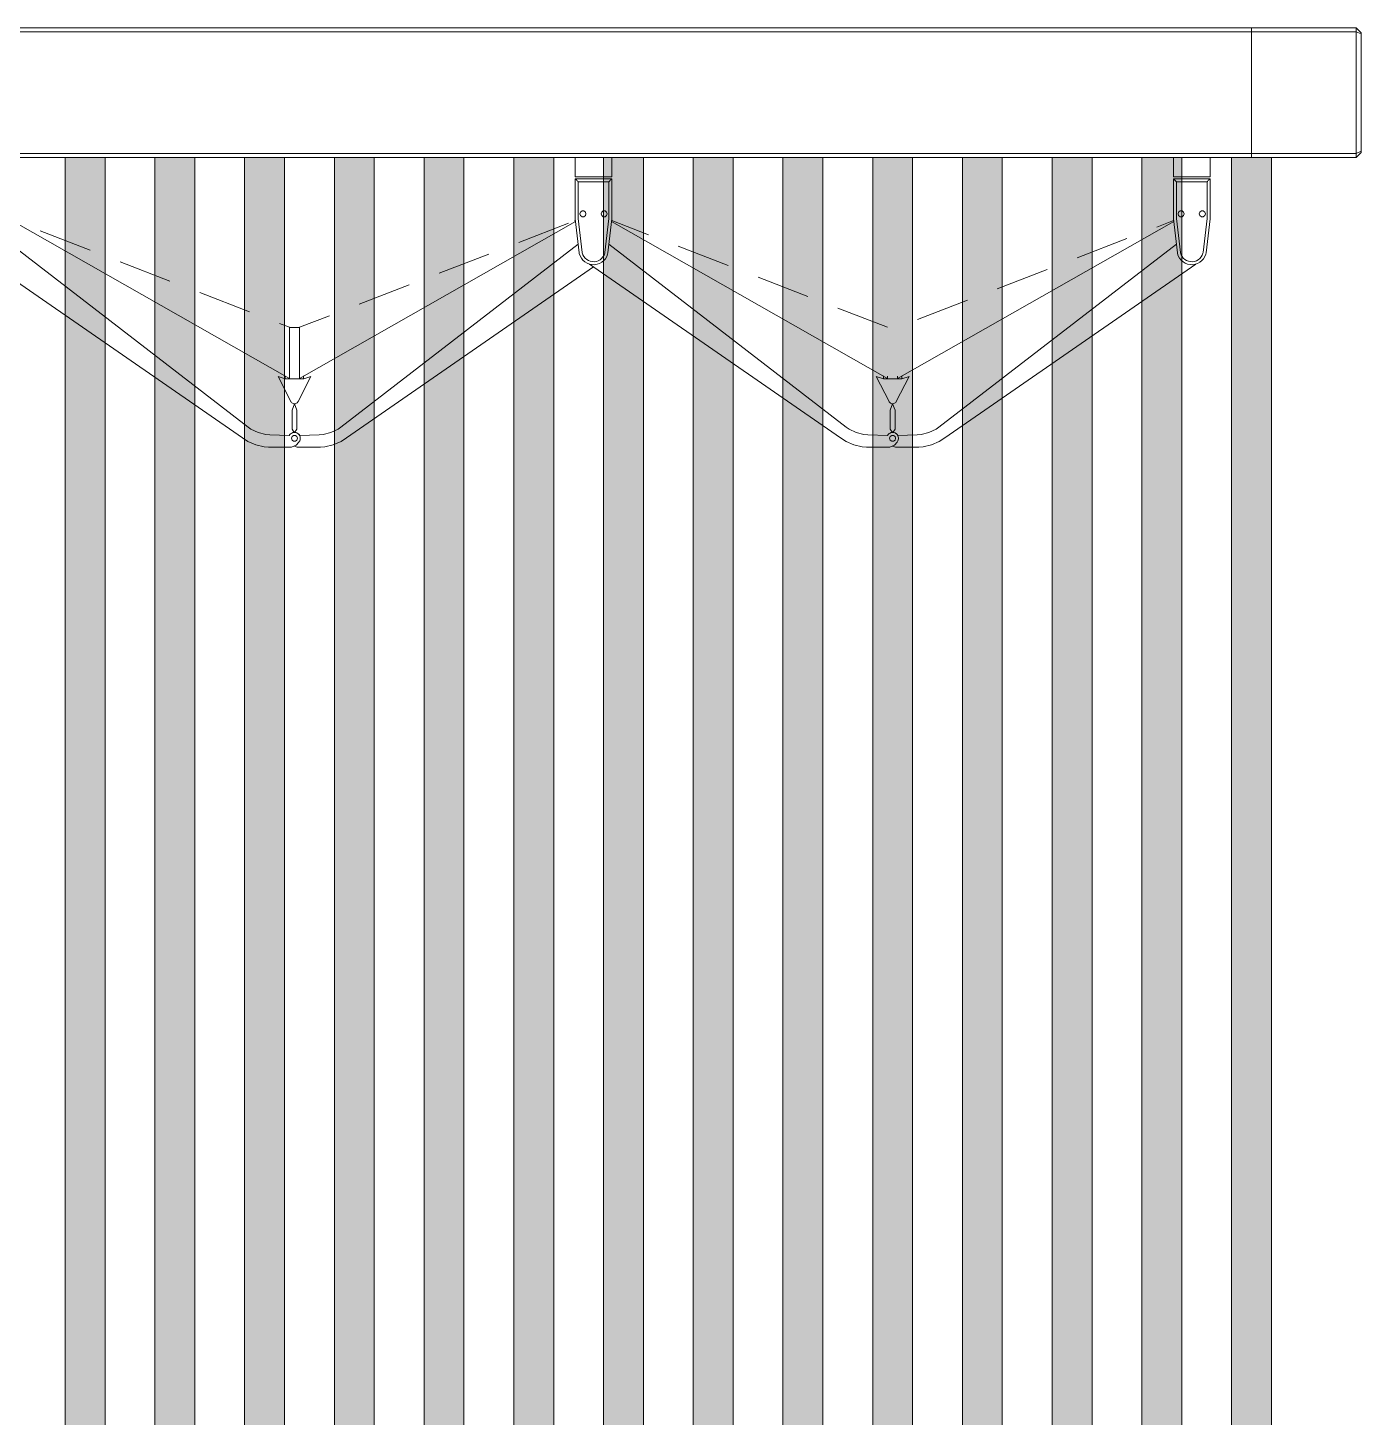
# Model space of a CAD drawing. Header units: millimetres. Extents: x 475616349 to 476941521, y 4620115302 to 4621446928.
# Drawn here: x 476701180 to 476702518, y 4620571152 to 4620572546 of the extents above; entities that cross this region are included whole.
import ezdxf

# ---------------------------------------------------------------- set-up
doc = ezdxf.new("R2010")
doc.units = ezdxf.units.MM
doc.header["$MEASUREMENT"] = 0
for name, color, linetype, lineweight in [('New_2D Drafting - General_Pen_No__30_Pen_No__9_Pen_No__9_Pen_No__255', 255, 'Continuous', 0), ('New_2D Drafting - General_Pen_No__30_Pen_No__9_Pen_No__9_Pen_No__7', 7, 'Continuous', 0), ('New_Interior - Furniture _Pen_No__7', 7, 'Continuous', 0)]:
    doc.layers.add(name, color=color, linetype=linetype, lineweight=lineweight)

msp = doc.modelspace()

# ---------------------------------------------------------------- hatches: boundary and pattern name
at = {"layer": 'New_2D Drafting - General_Pen_No__30_Pen_No__9_Pen_No__9_Pen_No__255', "linetype": 'Continuous', "lineweight": 0}
for points in [[(476701257.903, 4620572416.421), (476701257.903, 4620569769.521), (476701217.903, 4620569769.521), (476701217.903, 4620572416.421)], [(476701347.903, 4620572416.421), (476701347.903, 4620569769.521), (476701307.903, 4620569769.521), (476701307.903, 4620572416.421)], [(476701437.903, 4620572416.421), (476701437.903, 4620569769.521), (476701397.903, 4620569769.521), (476701397.903, 4620572416.421)], [(476701527.903, 4620572416.421), (476701527.903, 4620569769.521), (476701487.903, 4620569769.521), (476701487.903, 4620572416.421)], [(476701617.903, 4620572416.421), (476701617.903, 4620569769.521), (476701577.903, 4620569769.521), (476701577.903, 4620572416.421)], [(476701707.903, 4620572416.421), (476701707.903, 4620569769.521), (476701667.903, 4620569769.521), (476701667.903, 4620572416.421)], [(476701797.903, 4620572416.421), (476701797.903, 4620569769.521), (476701757.903, 4620569769.521), (476701757.903, 4620572416.421)], [(476701887.903, 4620572416.421), (476701887.903, 4620569769.521), (476701847.903, 4620569769.521), (476701847.903, 4620572416.421)], [(476701977.903, 4620572416.421), (476701977.903, 4620569769.521), (476701937.903, 4620569769.521), (476701937.903, 4620572416.421)], [(476702067.903, 4620572416.421), (476702067.903, 4620569769.521), (476702027.903, 4620569769.521), (476702027.903, 4620572416.421)], [(476702157.903, 4620572416.421), (476702157.903, 4620569769.521), (476702117.903, 4620569769.521), (476702117.903, 4620572416.421)], [(476702247.903, 4620572416.421), (476702247.903, 4620569769.521), (476702207.903, 4620569769.521), (476702207.903, 4620572416.421)], [(476702337.903, 4620572416.421), (476702337.903, 4620569769.521), (476702297.903, 4620569769.521), (476702297.903, 4620572416.421)], [(476702427.903, 4620572416.421), (476702427.903, 4620569769.521), (476702387.903, 4620569769.521), (476702387.903, 4620572416.421)]]:
    msp.add_hatch(color=255, dxfattribs=at).paths.add_polyline_path(points)

# ---------------------------------------------------------------- linework, layer by layer
at = {"layer": 'New_2D Drafting - General_Pen_No__30_Pen_No__9_Pen_No__9_Pen_No__7', "color": 7, "linetype": 'Continuous', "lineweight": 0, "flags": 128}
for points in [[(476701257.903, 4620572416.421), (476701257.903, 4620569769.521), (476701217.903, 4620569769.521), (476701217.903, 4620572416.421)], [(476701347.903, 4620572416.421), (476701347.903, 4620569769.521), (476701307.903, 4620569769.521), (476701307.903, 4620572416.421)], [(476701437.903, 4620572416.421), (476701437.903, 4620569769.521), (476701397.903, 4620569769.521), (476701397.903, 4620572416.421)], [(476701527.903, 4620572416.421), (476701527.903, 4620569769.521), (476701487.903, 4620569769.521), (476701487.903, 4620572416.421)], [(476701617.903, 4620572416.421), (476701617.903, 4620569769.521), (476701577.903, 4620569769.521), (476701577.903, 4620572416.421)], [(476701707.903, 4620572416.421), (476701707.903, 4620569769.521), (476701667.903, 4620569769.521), (476701667.903, 4620572416.421)], [(476701797.903, 4620572416.421), (476701797.903, 4620569769.521), (476701757.903, 4620569769.521), (476701757.903, 4620572416.421)], [(476701887.903, 4620572416.421), (476701887.903, 4620569769.521), (476701847.903, 4620569769.521), (476701847.903, 4620572416.421)], [(476701977.903, 4620572416.421), (476701977.903, 4620569769.521), (476701937.903, 4620569769.521), (476701937.903, 4620572416.421)], [(476702067.903, 4620572416.421), (476702067.903, 4620569769.521), (476702027.903, 4620569769.521), (476702027.903, 4620572416.421)], [(476702157.903, 4620572416.421), (476702157.903, 4620569769.521), (476702117.903, 4620569769.521), (476702117.903, 4620572416.421)], [(476702247.903, 4620572416.421), (476702247.903, 4620569769.521), (476702207.903, 4620569769.521), (476702207.903, 4620572416.421)], [(476702337.903, 4620572416.421), (476702337.903, 4620569769.521), (476702297.903, 4620569769.521), (476702297.903, 4620572416.421)], [(476702427.903, 4620572416.421), (476702427.903, 4620569769.521), (476702387.903, 4620569769.521), (476702387.903, 4620572416.421)]]:
    msp.add_lwpolyline(points, close=True, dxfattribs=at)
at = {"layer": 'New_Interior - Furniture _Pen_No__7', "color": 7, "linetype": 'Continuous', "lineweight": 0}
for p, q in [((476699887.903, 4620572546.421), (476702407.903, 4620572546.421)), ((476699887.903, 4620572542.421), (476702407.903, 4620572542.421)), ((476702407.903, 4620572546.421), (476702407.903, 4620572542.421)), ((476702512.903, 4620572546.421), (476702407.903, 4620572546.421)), ((476702407.903, 4620572542.421), (476702407.903, 4620572420.421)), ((476702407.903, 4620572542.421), (476702512.903, 4620572542.421)), ((476702512.903, 4620572542.421), (476702512.903, 4620572546.421)), ((476702512.903, 4620572546.421), (476702517.903, 4620572541.421)), ((476702512.903, 4620572420.421), (476702512.903, 4620572542.421)), ((476702512.903, 4620572542.421), (476702517.903, 4620572540.35)), ((476702517.903, 4620572540.35), (476702517.903, 4620572541.421)), ((476702517.903, 4620572422.492), (476702517.903, 4620572540.35)), ((476699887.903, 4620572420.421), (476702407.903, 4620572420.421)), ((476699887.903, 4620572416.421), (476702407.903, 4620572416.421)), ((476701729.504, 4620572396.937), (476701729.504, 4620572416.421)), ((476701766.303, 4620572416.421), (476701766.303, 4620572396.937)), ((476702329.504, 4620572396.937), (476702329.504, 4620572416.421)), ((476702366.303, 4620572416.421), (476702366.303, 4620572396.937)), ((476702407.903, 4620572420.421), (476702407.903, 4620572416.421)), ((476702407.903, 4620572420.421), (476702512.903, 4620572420.421)), ((476702407.903, 4620572416.421), (476702512.903, 4620572416.421)), ((476702512.903, 4620572420.421), (476702517.903, 4620572422.492)), ((476702512.903, 4620572416.421), (476702517.903, 4620572421.421)), ((476702512.903, 4620572416.421), (476702512.903, 4620572420.421)), ((476702517.903, 4620572421.421), (476702517.903, 4620572422.492)), ((476701766.303, 4620572396.937), (476701729.504, 4620572396.937)), ((476701766.303, 4620572394.987), (476701729.504, 4620572394.987)), ((476701729.504, 4620572394.987), (476701729.504, 4620572354.777)), ((476701729.606, 4620572394.885), (476701729.515, 4620572394.976)), ((476701729.785, 4620572394.706), (476701729.606, 4620572394.885)), ((476701730.046, 4620572394.445), (476701729.785, 4620572394.706)), ((476701730.382, 4620572394.109), (476701730.046, 4620572394.445)), ((476701730.783, 4620572393.708), (476701730.382, 4620572394.109)), ((476701731.236, 4620572393.255), (476701730.783, 4620572393.708)), ((476701731.727, 4620572392.764), (476701731.236, 4620572393.255)), ((476701732.242, 4620572392.249), (476701731.727, 4620572392.764)), ((476701732.504, 4620572391.987), (476701732.242, 4620572392.249)), ((476701763.302, 4620572391.987), (476701732.504, 4620572391.987)), ((476701732.504, 4620572391.987), (476701732.504, 4620572354.952)), ((476701763.564, 4620572392.249), (476701763.302, 4620572391.987)), ((476701763.302, 4620572354.952), (476701763.302, 4620572391.987)), ((476701763.564, 4620572392.249), (476701764.079, 4620572392.764)), ((476701764.079, 4620572392.764), (476701764.57, 4620572393.255)), ((476701765.023, 4620572393.708), (476701764.57, 4620572393.255)), ((476701765.023, 4620572393.708), (476701765.424, 4620572394.109)), ((476701765.424, 4620572394.109), (476701765.76, 4620572394.445)), ((476701766.021, 4620572394.706), (476701765.76, 4620572394.445)), ((476701766.021, 4620572394.706), (476701766.2, 4620572394.885)), ((476701766.2, 4620572394.885), (476701766.291, 4620572394.976)), ((476701766.303, 4620572354.777), (476701766.303, 4620572394.987)), ((476702366.303, 4620572396.937), (476702329.504, 4620572396.937)), ((476702366.303, 4620572394.987), (476702329.504, 4620572394.987)), ((476702329.504, 4620572394.987), (476702329.504, 4620572354.777)), ((476702329.606, 4620572394.885), (476702329.515, 4620572394.976)), ((476702329.785, 4620572394.706), (476702329.606, 4620572394.885)), ((476702330.046, 4620572394.445), (476702329.785, 4620572394.706)), ((476702330.382, 4620572394.109), (476702330.046, 4620572394.445)), ((476702330.783, 4620572393.708), (476702330.382, 4620572394.109)), ((476702331.236, 4620572393.255), (476702330.783, 4620572393.708)), ((476702331.727, 4620572392.764), (476702331.236, 4620572393.255)), ((476702332.242, 4620572392.249), (476702331.727, 4620572392.764)), ((476702332.504, 4620572391.987), (476702332.242, 4620572392.249)), ((476702363.302, 4620572391.987), (476702332.504, 4620572391.987)), ((476702332.504, 4620572391.987), (476702332.504, 4620572354.952)), ((476702363.564, 4620572392.249), (476702363.302, 4620572391.987)), ((476702363.302, 4620572354.952), (476702363.302, 4620572391.987)), ((476702363.564, 4620572392.249), (476702364.079, 4620572392.764)), ((476702364.079, 4620572392.764), (476702364.57, 4620572393.255)), ((476702365.023, 4620572393.708), (476702364.57, 4620572393.255)), ((476702365.023, 4620572393.708), (476702365.424, 4620572394.109)), ((476702365.424, 4620572394.109), (476702365.76, 4620572394.445)), ((476702366.021, 4620572394.706), (476702365.76, 4620572394.445)), ((476702366.021, 4620572394.706), (476702366.2, 4620572394.885)), ((476702366.2, 4620572394.885), (476702366.291, 4620572394.976)), ((476702366.303, 4620572354.777), (476702366.303, 4620572394.987)), ((476701734.213, 4620572359.777), (476701734.792, 4620572361.558)), ((476701734.792, 4620572357.995), (476701734.213, 4620572359.777)), ((476701734.792, 4620572361.558), (476701736.308, 4620572362.66)), ((476701736.308, 4620572362.66), (476701738.182, 4620572362.66)), ((476701738.182, 4620572362.66), (476701739.697, 4620572361.558)), ((476701739.697, 4620572361.558), (476701740.276, 4620572359.777)), ((476701740.276, 4620572359.777), (476701739.697, 4620572357.995)), ((476701755.53, 4620572359.777), (476701756.109, 4620572361.558)), ((476701756.109, 4620572357.995), (476701755.53, 4620572359.777)), ((476701756.109, 4620572361.558), (476701757.624, 4620572362.66)), ((476701757.624, 4620572362.66), (476701759.498, 4620572362.66)), ((476701759.498, 4620572362.66), (476701761.014, 4620572361.558)), ((476701761.014, 4620572361.558), (476701761.593, 4620572359.777)), ((476701761.593, 4620572359.777), (476701761.014, 4620572357.995)), ((476702334.213, 4620572359.777), (476702334.792, 4620572361.558)), ((476702334.792, 4620572357.995), (476702334.213, 4620572359.777)), ((476702334.792, 4620572361.558), (476702336.308, 4620572362.66)), ((476702336.308, 4620572362.66), (476702338.182, 4620572362.66)), ((476702338.182, 4620572362.66), (476702339.697, 4620572361.558)), ((476702339.697, 4620572361.558), (476702340.276, 4620572359.777)), ((476702340.276, 4620572359.777), (476702339.697, 4620572357.995)), ((476702355.53, 4620572359.777), (476702356.109, 4620572361.558)), ((476702356.109, 4620572357.995), (476702355.53, 4620572359.777)), ((476702356.109, 4620572361.558), (476702357.624, 4620572362.66)), ((476702357.624, 4620572362.66), (476702359.498, 4620572362.66)), ((476702359.498, 4620572362.66), (476702361.014, 4620572361.558)), ((476702361.014, 4620572361.558), (476702361.593, 4620572359.777)), ((476702361.593, 4620572359.777), (476702361.014, 4620572357.995)), ((476701166.001, 4620572352.204), (476701442.903, 4620572194.658)), ((476701729.805, 4620572352.204), (476701452.903, 4620572194.658)), ((476701722.903, 4620572350.388), (476701672.903, 4620572331.039)), ((476701729.709, 4620572353.022), (476701728.935, 4620572352.722)), ((476701729.504, 4620572354.777), (476701733.513, 4620572320.589)), ((476701732.504, 4620572354.952), (476701736.489, 4620572320.971)), ((476701736.308, 4620572356.894), (476701734.792, 4620572357.995)), ((476701738.182, 4620572356.894), (476701736.308, 4620572356.894)), ((476701739.697, 4620572357.995), (476701738.182, 4620572356.894)), ((476701757.624, 4620572356.894), (476701756.109, 4620572357.995)), ((476701759.498, 4620572356.894), (476701757.624, 4620572356.894)), ((476701759.327, 4620572321.054), (476701763.302, 4620572354.952)), ((476701761.014, 4620572357.995), (476701759.498, 4620572356.894)), ((476701762.293, 4620572320.589), (476701766.303, 4620572354.777)), ((476701766.001, 4620572352.204), (476702042.903, 4620572194.658)), ((476701766.096, 4620572353.022), (476701802.903, 4620572338.778)), ((476702329.805, 4620572352.204), (476702052.903, 4620572194.658)), ((476702329.709, 4620572353.022), (476702312.903, 4620572346.518)), ((476702329.504, 4620572354.777), (476702333.513, 4620572320.589)), ((476702332.504, 4620572354.952), (476702336.489, 4620572320.971)), ((476702336.308, 4620572356.894), (476702334.792, 4620572357.995)), ((476702338.182, 4620572356.894), (476702336.308, 4620572356.894)), ((476702339.697, 4620572357.995), (476702338.182, 4620572356.894)), ((476702357.624, 4620572356.894), (476702356.109, 4620572357.995)), ((476702359.498, 4620572356.894), (476702357.624, 4620572356.894)), ((476702359.327, 4620572321.054), (476702363.302, 4620572354.952)), ((476702361.014, 4620572357.995), (476702359.498, 4620572356.894)), ((476702362.293, 4620572320.589), (476702366.303, 4620572354.777)), ((476701192.903, 4620572342.648), (476701242.903, 4620572323.299)), ((476702282.903, 4620572334.909), (476702232.903, 4620572315.56)), ((476701163.298, 4620572329.16), (476701401.425, 4620572145.685)), ((476701732.508, 4620572329.16), (476701494.381, 4620572145.685)), ((476701642.903, 4620572319.43), (476701592.903, 4620572300.081)), ((476701733.513, 4620572320.589), (476701733.61, 4620572319.893)), ((476701733.61, 4620572319.893), (476701734.44, 4620572317.464)), ((476701734.44, 4620572317.464), (476701735.679, 4620572315.217)), ((476701736.489, 4620572320.971), (476701736.542, 4620572320.591)), ((476701736.542, 4620572320.591), (476701737.194, 4620572318.683)), ((476701737.194, 4620572318.683), (476701738.18, 4620572316.895)), ((476701757.361, 4620572316.516), (476701758.416, 4620572318.263)), ((476701758.416, 4620572318.263), (476701759.152, 4620572320.167)), ((476701759.152, 4620572320.167), (476701759.327, 4620572321.054)), ((476701761.12, 4620572316.937), (476701762.045, 4620572319.33)), ((476701762.045, 4620572319.33), (476701762.293, 4620572320.589)), ((476701763.298, 4620572329.16), (476702001.425, 4620572145.685)), ((476701832.903, 4620572327.169), (476701882.903, 4620572307.82)), ((476702332.508, 4620572329.16), (476702094.381, 4620572145.685)), ((476702333.513, 4620572320.589), (476702333.61, 4620572319.893)), ((476702333.61, 4620572319.893), (476702334.44, 4620572317.464)), ((476702334.44, 4620572317.464), (476702335.679, 4620572315.217)), ((476702336.489, 4620572320.971), (476702336.542, 4620572320.591)), ((476702336.542, 4620572320.591), (476702337.194, 4620572318.683)), ((476702337.194, 4620572318.683), (476702338.18, 4620572316.895)), ((476702357.361, 4620572316.516), (476702358.416, 4620572318.263)), ((476702358.416, 4620572318.263), (476702359.152, 4620572320.167)), ((476702359.152, 4620572320.167), (476702359.327, 4620572321.054)), ((476702361.12, 4620572316.937), (476702362.045, 4620572319.33)), ((476702362.045, 4620572319.33), (476702362.293, 4620572320.589)), ((476701395.605, 4620572134.973), (476701143.86, 4620572309.27)), ((476701272.903, 4620572311.69), (476701322.903, 4620572292.341)), ((476701500.201, 4620572134.973), (476701747.903, 4620572306.47)), ((476701735.679, 4620572315.217), (476701737.289, 4620572313.219)), ((476701737.289, 4620572313.219), (476701739.222, 4620572311.531)), ((476701738.18, 4620572316.895), (476701739.461, 4620572315.306)), ((476701739.222, 4620572311.531), (476701741.419, 4620572310.204)), ((476701739.461, 4620572315.306), (476701740.998, 4620572313.963)), ((476701740.998, 4620572313.963), (476701742.745, 4620572312.908)), ((476701741.419, 4620572310.204), (476701743.812, 4620572309.279)), ((476701742.745, 4620572312.908), (476701744.649, 4620572312.172)), ((476701743.812, 4620572309.279), (476701746.33, 4620572308.784)), ((476701995.605, 4620572134.973), (476701743.86, 4620572309.27)), ((476701744.649, 4620572312.172), (476701746.652, 4620572311.778)), ((476701746.33, 4620572308.784), (476701748.896, 4620572308.733)), ((476701746.652, 4620572311.778), (476701748.693, 4620572311.737)), ((476701748.693, 4620572311.737), (476701750.71, 4620572312.052)), ((476701748.896, 4620572308.733), (476701751.431, 4620572309.128)), ((476701750.71, 4620572312.052), (476701752.641, 4620572312.712)), ((476701751.431, 4620572309.128), (476701753.86, 4620572309.958)), ((476701752.641, 4620572312.712), (476701754.429, 4620572313.698)), ((476701753.86, 4620572309.958), (476701756.107, 4620572311.197)), ((476701754.429, 4620572313.698), (476701756.018, 4620572314.979)), ((476701756.018, 4620572314.979), (476701757.361, 4620572316.516)), ((476701756.107, 4620572311.197), (476701758.105, 4620572312.807)), ((476701758.105, 4620572312.807), (476701759.793, 4620572314.74)), ((476701759.793, 4620572314.74), (476701761.12, 4620572316.937)), ((476702100.201, 4620572134.973), (476702352.045, 4620572309.338)), ((476702202.903, 4620572303.951), (476702152.903, 4620572284.602)), ((476702335.679, 4620572315.217), (476702337.289, 4620572313.219)), ((476702337.289, 4620572313.219), (476702339.222, 4620572311.531)), ((476702338.18, 4620572316.895), (476702339.461, 4620572315.306)), ((476702339.222, 4620572311.531), (476702341.419, 4620572310.204)), ((476702339.461, 4620572315.306), (476702340.998, 4620572313.963)), ((476702340.998, 4620572313.963), (476702342.745, 4620572312.908)), ((476702341.419, 4620572310.204), (476702343.812, 4620572309.279)), ((476702342.745, 4620572312.908), (476702344.649, 4620572312.172)), ((476702343.812, 4620572309.279), (476702346.33, 4620572308.784)), ((476702344.649, 4620572312.172), (476702346.652, 4620572311.778)), ((476702346.33, 4620572308.784), (476702348.896, 4620572308.733)), ((476702346.652, 4620572311.778), (476702348.693, 4620572311.737)), ((476702348.693, 4620572311.737), (476702350.71, 4620572312.052)), ((476702348.896, 4620572308.733), (476702351.431, 4620572309.128)), ((476702350.71, 4620572312.052), (476702352.641, 4620572312.712)), ((476702351.431, 4620572309.128), (476702353.86, 4620572309.958)), ((476702352.641, 4620572312.712), (476702354.429, 4620572313.698)), ((476702353.86, 4620572309.958), (476702356.107, 4620572311.197)), ((476702354.429, 4620572313.698), (476702356.018, 4620572314.979)), ((476702356.018, 4620572314.979), (476702357.361, 4620572316.516)), ((476702356.107, 4620572311.197), (476702358.105, 4620572312.807)), ((476702358.105, 4620572312.807), (476702359.793, 4620572314.74)), ((476702359.793, 4620572314.74), (476702361.12, 4620572316.937)), ((476701912.903, 4620572296.211), (476701962.903, 4620572276.862)), ((476701352.903, 4620572280.732), (476701402.903, 4620572261.383)), ((476701562.903, 4620572288.472), (476701512.903, 4620572269.123)), ((476701992.903, 4620572265.253), (476702042.903, 4620572245.904)), ((476702122.903, 4620572272.993), (476702072.903, 4620572253.644)), ((476701432.903, 4620572249.774), (476701442.903, 4620572245.904)), ((476701482.903, 4620572257.514), (476701452.903, 4620572245.904)), ((476701442.903, 4620572245.904), (476701442.903, 4620572244.17)), ((476701442.903, 4620572245.828), (476701447.903, 4620572245.828)), ((476701442.903, 4620572244.17), (476701442.903, 4620572232.393)), ((476701452.903, 4620572245.828), (476701447.903, 4620572245.828)), ((476701452.903, 4620572245.904), (476701452.903, 4620572244.17)), ((476701452.903, 4620572244.17), (476701452.903, 4620572232.393)), ((476701442.903, 4620572232.393), (476701442.903, 4620572210.579)), ((476701452.903, 4620572232.393), (476701452.903, 4620572210.579)), ((476701442.903, 4620572210.579), (476701442.903, 4620572194.658)), ((476701452.903, 4620572210.579), (476701452.903, 4620572194.658)), ((476701444.296, 4620572171.431), (476701431.444, 4620572196.532)), ((476701431.444, 4620572196.532), (476701438.64, 4620572194.321)), ((476701438.64, 4620572194.321), (476701457.166, 4620572194.321)), ((476701438.703, 4620572194.322), (476701438.703, 4620572197.048)), ((476701464.362, 4620572196.532), (476701451.51, 4620572171.431)), ((476701457.103, 4620572194.322), (476701457.103, 4620572197.048)), ((476701457.166, 4620572194.321), (476701464.362, 4620572196.532)), ((476702044.296, 4620572171.431), (476702031.444, 4620572196.532)), ((476702031.444, 4620572196.532), (476702038.64, 4620572194.321)), ((476702038.64, 4620572194.321), (476702057.166, 4620572194.321)), ((476702038.703, 4620572194.322), (476702038.703, 4620572197.048)), ((476702042.903, 4620572196.865), (476702042.903, 4620572194.658)), ((476702064.362, 4620572196.532), (476702051.51, 4620572171.431)), ((476702052.903, 4620572196.865), (476702052.903, 4620572194.658)), ((476702057.103, 4620572194.322), (476702057.103, 4620572196.771)), ((476702057.166, 4620572194.321), (476702064.362, 4620572196.532)), ((476701444.375, 4620572171.246), (476701444.296, 4620572171.431)), ((476701444.767, 4620572170.663), (476701444.375, 4620572171.246)), ((476701445.255, 4620572170.157), (476701444.767, 4620572170.663)), ((476701445.823, 4620572169.743), (476701445.255, 4620572170.157)), ((476701445.459, 4620572162.891), (476701447.884, 4620572169.169)), ((476701446.454, 4620572169.434), (476701445.823, 4620572169.743)), ((476701447.129, 4620572169.24), (476701446.454, 4620572169.434)), ((476701447.828, 4620572169.165), (476701447.129, 4620572169.24)), ((476701448.529, 4620572169.214), (476701447.828, 4620572169.165)), ((476701447.884, 4620572169.169), (476701450.347, 4620572162.891)), ((476701449.21, 4620572169.383), (476701448.529, 4620572169.214)), ((476701449.853, 4620572169.668), (476701449.21, 4620572169.383)), ((476701450.436, 4620572170.06), (476701449.853, 4620572169.668)), ((476701450.942, 4620572170.547), (476701450.436, 4620572170.06)), ((476701451.355, 4620572171.115), (476701450.942, 4620572170.547)), ((476701451.51, 4620572171.431), (476701451.355, 4620572171.115)), ((476702044.375, 4620572171.246), (476702044.296, 4620572171.431)), ((476702044.767, 4620572170.663), (476702044.375, 4620572171.246)), ((476702045.255, 4620572170.157), (476702044.767, 4620572170.663)), ((476702045.823, 4620572169.743), (476702045.255, 4620572170.157)), ((476702045.459, 4620572162.891), (476702047.884, 4620572169.169)), ((476702046.454, 4620572169.434), (476702045.823, 4620572169.743)), ((476702047.129, 4620572169.24), (476702046.454, 4620572169.434)), ((476702047.828, 4620572169.165), (476702047.129, 4620572169.24)), ((476702048.529, 4620572169.214), (476702047.828, 4620572169.165)), ((476702047.884, 4620572169.169), (476702050.347, 4620572162.891)), ((476702049.21, 4620572169.383), (476702048.529, 4620572169.214)), ((476702049.853, 4620572169.668), (476702049.21, 4620572169.383)), ((476702050.436, 4620572170.06), (476702049.853, 4620572169.668)), ((476702050.942, 4620572170.547), (476702050.436, 4620572170.06)), ((476702051.355, 4620572171.115), (476702050.942, 4620572170.547)), ((476702051.51, 4620572171.431), (476702051.355, 4620572171.115)), ((476701445.459, 4620572143.62), (476701445.459, 4620572162.891)), ((476701450.347, 4620572162.891), (476701450.347, 4620572143.62)), ((476702045.459, 4620572143.62), (476702045.459, 4620572162.891)), ((476702050.347, 4620572162.891), (476702050.347, 4620572143.62)), ((476701401.425, 4620572145.685), (476701404.185, 4620572143.75)), ((476701404.185, 4620572143.75), (476701411.44, 4620572140.373)), ((476701411.44, 4620572140.373), (476701419.17, 4620572138.308)), ((476701419.17, 4620572138.308), (476701423.156, 4620572137.962)), ((476701423.156, 4620572137.962), (476701442.627, 4620572137.429)), ((476701442.627, 4620572137.429), (476701443.331, 4620572138.226)), ((476701443.331, 4620572138.226), (476701443.654, 4620572138.625)), ((476701443.654, 4620572138.625), (476701444.43, 4620572139.298)), ((476701444.43, 4620572139.298), (476701445.311, 4620572139.826)), ((476701444.872, 4620572134.517), (476701445.451, 4620572136.299)), ((476701445.311, 4620572139.826), (476701446.27, 4620572140.193)), ((476701445.451, 4620572136.299), (476701446.966, 4620572137.4)), ((476701447.742, 4620572140.396), (476701445.459, 4620572143.62)), ((476701445.61, 4620572139.941), (476701445.516, 4620572139.908)), ((476701446.27, 4620572140.193), (476701447.278, 4620572140.388)), ((476701446.732, 4620572140.283), (476701446.486, 4620572140.243)), ((476701446.966, 4620572137.4), (476701448.84, 4620572137.4)), ((476701447.278, 4620572140.388), (476701448.305, 4620572140.405)), ((476701447.501, 4620572140.405), (476701447.408, 4620572140.39)), ((476701447.738, 4620572140.401), (476701447.501, 4620572140.405)), ((476701450.347, 4620572143.62), (476701448.068, 4620572140.401)), ((476701448.305, 4620572140.405), (476701449.32, 4620572140.243)), ((476701448.528, 4620572140.388), (476701448.398, 4620572140.39)), ((476701449.074, 4620572140.283), (476701448.528, 4620572140.388)), ((476701448.84, 4620572137.4), (476701450.355, 4620572136.299)), ((476701449.32, 4620572140.243), (476701450.29, 4620572139.908)), ((476701449.536, 4620572140.193), (476701449.374, 4620572140.225)), ((476701450.196, 4620572139.941), (476701449.536, 4620572140.193)), ((476701450.29, 4620572139.908), (476701451.188, 4620572139.409)), ((476701450.495, 4620572139.826), (476701450.311, 4620572139.897)), ((476701450.355, 4620572136.299), (476701450.934, 4620572134.517)), ((476701451.376, 4620572139.298), (476701450.495, 4620572139.826)), ((476701451.188, 4620572139.409), (476701451.986, 4620572138.762)), ((476701452.152, 4620572138.625), (476701451.376, 4620572139.298)), ((476701451.986, 4620572138.762), (476701452.659, 4620572137.986)), ((476701452.475, 4620572138.226), (476701452.152, 4620572138.625)), ((476701453.179, 4620572137.429), (476701452.475, 4620572138.226)), ((476701452.659, 4620572137.986), (476701453.187, 4620572137.105)), ((476701472.65, 4620572137.962), (476701453.179, 4620572137.429)), ((476701453.187, 4620572137.105), (476701453.554, 4620572136.146)), ((476701453.554, 4620572136.146), (476701453.749, 4620572135.138)), ((476701476.636, 4620572138.308), (476701472.65, 4620572137.962)), ((476701484.366, 4620572140.373), (476701476.636, 4620572138.308)), ((476701491.621, 4620572143.75), (476701484.366, 4620572140.373)), ((476701494.381, 4620572145.685), (476701491.621, 4620572143.75)), ((476702001.425, 4620572145.685), (476702004.185, 4620572143.75)), ((476702004.185, 4620572143.75), (476702011.44, 4620572140.373)), ((476702011.44, 4620572140.373), (476702019.17, 4620572138.308)), ((476702019.17, 4620572138.308), (476702023.156, 4620572137.962)), ((476702023.156, 4620572137.962), (476702042.627, 4620572137.429)), ((476702042.627, 4620572137.429), (476702043.331, 4620572138.226)), ((476702043.331, 4620572138.226), (476702043.654, 4620572138.625)), ((476702043.654, 4620572138.625), (476702044.43, 4620572139.298)), ((476702044.43, 4620572139.298), (476702045.311, 4620572139.826)), ((476702044.872, 4620572134.517), (476702045.451, 4620572136.299)), ((476702045.311, 4620572139.826), (476702046.27, 4620572140.193)), ((476702045.451, 4620572136.299), (476702046.966, 4620572137.4)), ((476702047.742, 4620572140.396), (476702045.459, 4620572143.62)), ((476702045.61, 4620572139.941), (476702045.516, 4620572139.908)), ((476702046.27, 4620572140.193), (476702047.278, 4620572140.388)), ((476702046.732, 4620572140.283), (476702046.486, 4620572140.243)), ((476702046.966, 4620572137.4), (476702048.84, 4620572137.4)), ((476702047.278, 4620572140.388), (476702048.305, 4620572140.405)), ((476702047.501, 4620572140.405), (476702047.408, 4620572140.39)), ((476702047.738, 4620572140.401), (476702047.501, 4620572140.405)), ((476702050.347, 4620572143.62), (476702048.068, 4620572140.401)), ((476702048.305, 4620572140.405), (476702049.32, 4620572140.243)), ((476702048.528, 4620572140.388), (476702048.398, 4620572140.39)), ((476702049.074, 4620572140.283), (476702048.528, 4620572140.388)), ((476702048.84, 4620572137.4), (476702050.355, 4620572136.299)), ((476702049.32, 4620572140.243), (476702050.29, 4620572139.908)), ((476702049.536, 4620572140.193), (476702049.374, 4620572140.225)), ((476702050.196, 4620572139.941), (476702049.536, 4620572140.193)), ((476702050.29, 4620572139.908), (476702051.188, 4620572139.409)), ((476702050.495, 4620572139.826), (476702050.311, 4620572139.897)), ((476702050.355, 4620572136.299), (476702050.934, 4620572134.517)), ((476702051.376, 4620572139.298), (476702050.495, 4620572139.826)), ((476702051.188, 4620572139.409), (476702051.986, 4620572138.762)), ((476702052.152, 4620572138.625), (476702051.376, 4620572139.298)), ((476702051.986, 4620572138.762), (476702052.659, 4620572137.986)), ((476702052.475, 4620572138.226), (476702052.152, 4620572138.625)), ((476702053.179, 4620572137.429), (476702052.475, 4620572138.226)), ((476702052.659, 4620572137.986), (476702053.187, 4620572137.105)), ((476702072.65, 4620572137.962), (476702053.179, 4620572137.429)), ((476702053.187, 4620572137.105), (476702053.554, 4620572136.146)), ((476702053.554, 4620572136.146), (476702053.749, 4620572135.138)), ((476702076.636, 4620572138.308), (476702072.65, 4620572137.962)), ((476702084.366, 4620572140.373), (476702076.636, 4620572138.308)), ((476702091.621, 4620572143.75), (476702084.366, 4620572140.373)), ((476702094.381, 4620572145.685), (476702091.621, 4620572143.75)), ((476701401.191, 4620572131.242), (476701395.605, 4620572134.973)), ((476701409.087, 4620572127.854), (476701401.191, 4620572131.242)), ((476701417.451, 4620572125.888), (476701409.087, 4620572127.854)), ((476701421.74, 4620572125.647), (476701417.451, 4620572125.888)), ((476701445.071, 4620572125.573), (476701421.74, 4620572125.647)), ((476701445.451, 4620572132.735), (476701444.872, 4620572134.517)), ((476701449.696, 4620572127.56), (476701445.071, 4620572125.573)), ((476701446.966, 4620572131.634), (476701445.451, 4620572132.735)), ((476701448.84, 4620572131.634), (476701446.966, 4620572131.634)), ((476701447.903, 4620572126.789), (476701450.735, 4620572125.573)), ((476701450.355, 4620572132.735), (476701448.84, 4620572131.634)), ((476701452.352, 4620572130.717), (476701449.696, 4620572127.56)), ((476701450.934, 4620572134.517), (476701450.355, 4620572132.735)), ((476701450.735, 4620572125.573), (476701474.066, 4620572125.647)), ((476701452.77, 4620572131.228), (476701452.352, 4620572130.717)), ((476701453.269, 4620572132.126), (476701452.77, 4620572131.228)), ((476701453.604, 4620572133.097), (476701453.269, 4620572132.126)), ((476701453.766, 4620572134.111), (476701453.604, 4620572133.097)), ((476701453.749, 4620572135.138), (476701453.766, 4620572134.111)), ((476701474.066, 4620572125.647), (476701478.355, 4620572125.888)), ((476701478.355, 4620572125.888), (476701486.719, 4620572127.854)), ((476701486.719, 4620572127.854), (476701494.615, 4620572131.242)), ((476701494.615, 4620572131.242), (476701500.201, 4620572134.973)), ((476702001.191, 4620572131.242), (476701995.605, 4620572134.973)), ((476702009.087, 4620572127.854), (476702001.191, 4620572131.242)), ((476702017.451, 4620572125.888), (476702009.087, 4620572127.854)), ((476702021.74, 4620572125.647), (476702017.451, 4620572125.888)), ((476702045.071, 4620572125.573), (476702021.74, 4620572125.647)), ((476702045.451, 4620572132.735), (476702044.872, 4620572134.517)), ((476702049.696, 4620572127.56), (476702045.071, 4620572125.573)), ((476702046.966, 4620572131.634), (476702045.451, 4620572132.735)), ((476702048.84, 4620572131.634), (476702046.966, 4620572131.634)), ((476702047.903, 4620572126.789), (476702050.735, 4620572125.573)), ((476702050.355, 4620572132.735), (476702048.84, 4620572131.634)), ((476702052.352, 4620572130.717), (476702049.696, 4620572127.56)), ((476702050.934, 4620572134.517), (476702050.355, 4620572132.735)), ((476702050.735, 4620572125.573), (476702074.066, 4620572125.647)), ((476702052.77, 4620572131.228), (476702052.352, 4620572130.717)), ((476702053.269, 4620572132.126), (476702052.77, 4620572131.228)), ((476702053.604, 4620572133.097), (476702053.269, 4620572132.126)), ((476702053.766, 4620572134.111), (476702053.604, 4620572133.097)), ((476702053.749, 4620572135.138), (476702053.766, 4620572134.111)), ((476702074.066, 4620572125.647), (476702078.355, 4620572125.888)), ((476702078.355, 4620572125.888), (476702086.719, 4620572127.854)), ((476702086.719, 4620572127.854), (476702094.615, 4620572131.242)), ((476702094.615, 4620572131.242), (476702100.201, 4620572134.973))]:
    msp.add_line(p, q, dxfattribs=at)

doc.saveas('drawing.dxf')
